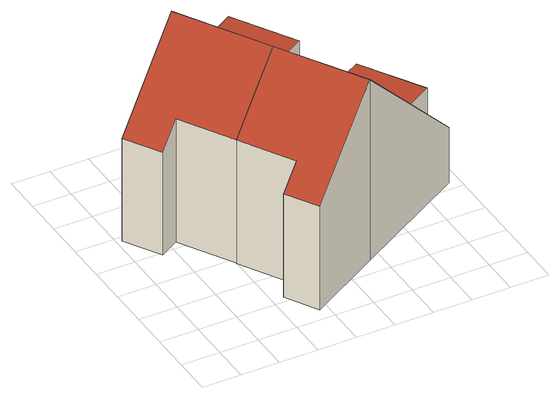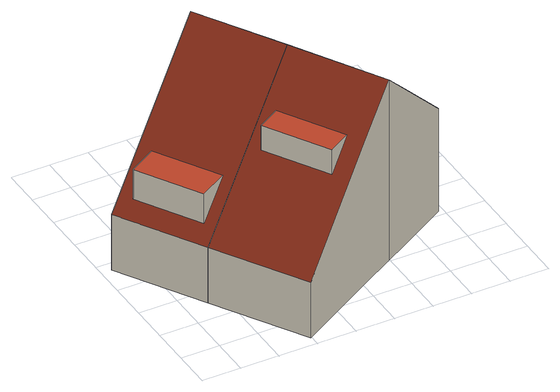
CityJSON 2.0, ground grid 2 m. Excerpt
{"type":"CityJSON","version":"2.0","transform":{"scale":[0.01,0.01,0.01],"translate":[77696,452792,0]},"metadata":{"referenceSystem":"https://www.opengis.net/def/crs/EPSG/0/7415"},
"CityObjects":{
"building1":{"type":"Building","attributes":{"Volume":418.41,"Dakoppervlakte":74.26,"Muuroppervlakte":214.55,"Vloeroppervlakte":57.67,"hoogte_Z_max_in_m_NAP":10.18,"GEB_DOEL":"woonfunctie","dateOfConstruction":"1980-01-01","measuredHeight":10.15},"children":["building1-1"],"geometry":[{"type":"Solid","lod":"2","boundaries":[[[[0,1,2,3,4,5,6,7,8,9]],[[10,11,12,13,14],[15,16,17,18]],[[19,20,21,22,23,12,11]],[[13,0,9,14]],[[14,9,8,7,11,10]],[[19,11,7,6,5,20]],[[20,5,4,21]],[[4,3,22,21]],[[2,23,22,3]],[[12,23,2,1]],[[1,0,13,12]],[[24,15,18,25]],[[25,18,17]],[[24,25,17,16]],[[16,15,24]]]],"semantics":{"surfaces":[{"type":"GroundSurface"},{"type":"RoofSurface"},{"type":"WallSurface"}],"values":[[0,1,1,2,2,2,2,2,2,2,2,1,2,2,2]]}}]},
"building1-1":{"type":"BuildingInstallation","attributes":{"relationToConstruction":"outside"},"parents":["building1"],"geometry":[{"type":"MultiSurface","lod":"2","boundaries":[[[24,15,18,25]],[[25,18,17]],[[24,25,17,16]],[[16,15,24]]],"semantics":{"surfaces":[{"type":"RoofSurface"},{"type":"WallSurface"}],"values":[0,1,1,1]}}]},
"building2":{"type":"Building","attributes":{"Volume":400.07,"Dakoppervlakte":68.47,"Muuroppervlakte":213.12,"Vloeroppervlakte":54.66,"hoogte_Z_max_in_m_NAP":10.18,"GEB_DOEL":"woonfunctie","dateOfConstruction":"1980-01-01","measuredHeight":10.18},"children":["building2-1"],"geometry":[{"type":"Solid","lod":"2","boundaries":[[[[26,27,28,29,30,31,32,33]],[[23,34,35,36,37,12]],[[37,38,13,12],[39,40,41,42]],[[38,26,33,13]],[[23,12,13,33,32,31]],[[31,30,34,23]],[[30,29,35,34]],[[36,35,29,28]],[[37,36,28,27]],[[27,26,38,37]],[[43,42,41,44]],[[44,41,40]],[[43,44,40,39]],[[39,42,43]]]],"semantics":{"surfaces":[{"type":"GroundSurface"},{"type":"RoofSurface"},{"type":"WallSurface"}],"values":[[0,1,1,2,2,2,2,2,2,2,1,2,2,2]]}}]},
"building2-1":{"type":"BuildingInstallation","attributes":{"relationToConstruction":"outside"},"parents":["building2"],"geometry":[{"type":"MultiSurface","lod":"2","boundaries":[[[43,42,41,44]],[[44,41,40]],[[43,44,40,39]],[[39,42,43]]],"semantics":{"surfaces":[{"type":"RoofSurface"},{"type":"WallSurface"}],"values":[0,1,1,1]}}]}
},
"vertices":[
[1286,1083,3],[680,731,3],[398,567,3],[236,841,3],[136,782,3],[26,968,3],[285,1121,3],[407,1193,3],[587,1299,3],[1008,1548,3],[587,1299,809],[407,1193,1018],[680,731,1018],[1286,1083,315],[1008,1548,316],[638,1218,806],[756,1288,668],[947,966,668],[829,896,806],[285,1121,878],[26,968,580],[136,782,580],[236,841,695],[398,567,695],[756,1288,806],[947,966,806],
[1546,646,1],[940,292,1],[559,68,1],[460,234,1],[560,293,1],[398,567,1],[680,731,1],[1286,1083,1],[560,293,695],[460,234,580],[559,68,580],[940,292,1018],[1546,646,313],[1258,995,383],[1449,673,383],[1306,588,550],[1115,911,550],[1258,995,550],[1449,673,550]
]}
